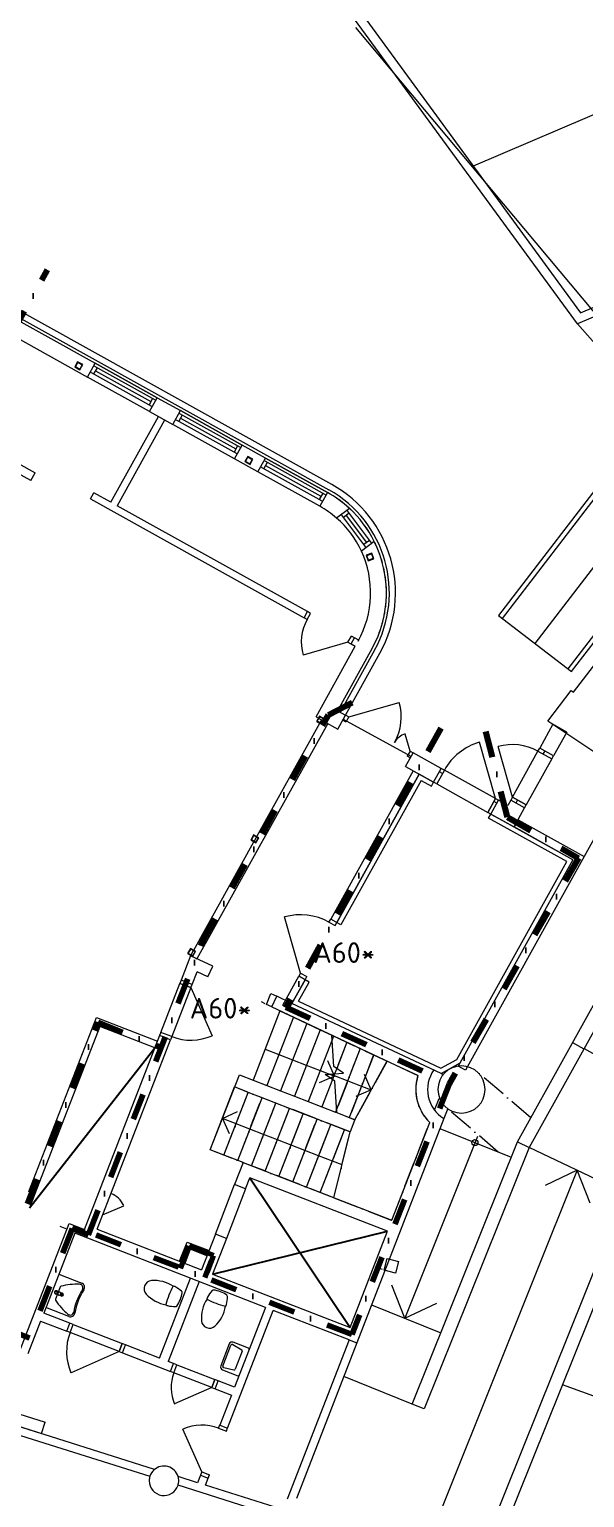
# Model space of a CAD drawing. Header units: millimetres. Extents: x -106764 to 80178, y -104573 to 57950.
# Drawn here: x -55735 to -46323, y 18291 to 43158 of the extents above; entities that cross this region are included whole.
import ezdxf

# ---------------------------------------------------------------- set-up
doc = ezdxf.new("R2010")
doc.units = ezdxf.units.MM
doc.header["$LTSCALE"] = 100
for name, pattern in [('3 Punktstreckad', [6.2, 4.2, -1, 0, -1]), ('Brand EI 30', [6, 3, -3]), ('Brand EI 60', [10.5, 4.5, -3, 0, -3]), ('Overhead', [6.2, 4.2, -1, 0, -1])]:
    doc.linetypes.add(name, pattern=pattern)
for name, color, linetype, lineweight in [('A-27----', 1, '3 Punktstreckad', 13), ('A-27B---E-N', 7, 'Continuous', 18), ('A-27B---EJN', 1, 'Continuous', 9), ('A-27C---E-N', 7, 'Continuous', 18), ('A-27C---EJN', 1, 'Continuous', 9), ('A-27D---E-N', 7, 'Continuous', 9), ('A-3311-EA-', 3, 'Continuous', 9), ('A-3312-EA-', 3, 'Continuous', 9), ('A-3360----', 1, 'Continuous', 9), ('A-42D--BE-N', 1, 'Continuous', 9), ('A-42D--CE-E', 1, 'Continuous', 13), ('A-42D--CE-N', 1, 'Continuous', 9), ('A-42E---E-N', 7, 'Continuous', 9), ('A-43CB--E-N', 3, 'Continuous', 18), ('A-43CB--EJN', 1, 'Continuous', 9), ('A-44B---E-N', 1, 'Continuous', 9), ('A-45CA--E-N', 1, 'Continuous', 9), ('A-45CA--EMN', 4, 'Overhead', 9), ('A-5-----E-N', 1, 'Continuous', 9), ('A-B-B-EI-30', 7, 'Brand EI 30', 70), ('A-B-B-EI-60', 6, 'Brand EI 60', 100), ('A030-1', 1, 'Continuous', 9), ('A030-R', 1, 'Continuous', 9), ('A042', 1, 'Continuous', 9), ('A042-1', 1, 'Continuous', 9), ('A046', 1, 'Continuous', 9), ('A095T', 3, 'Continuous', 9)]:
    doc.layers.add(name, color=color, linetype=linetype, lineweight=lineweight)
doc.styles.add('ISOCPEUR', font='isocpeur.ttf', dxfattribs={"height": 350})

# ---------------------------------------------------------------- blocks, each defined once
blk = doc.blocks.new('1-luft fast - 700x1100-2824606-A-40_P0010')
at = {"layer": 'A-42D--BE-N'}
for p, q in [((-337.5, 84), (-350, 84)), ((-337.5, 84), (337.5, 84)), ((-287.5, 84), (-287.5, -36)), ((-287.5, 24), (287.5, 24)), ((287.5, 84), (287.5, -36)), ((337.5, 84), (350, 84)), ((-337.5, -36), (-350, -36)), ((-337.5, -36), (337.5, -36)), ((337.5, -36), (350, -36))]:
    blk.add_line(p, q, dxfattribs=at)
blk = doc.blocks.new('1-luft fast - 1200x1100-2824605-A-40_P0010')
at = {"layer": 'A-42D--BE-N'}
for p, q in [((-587.5, 84), (-600, 84)), ((-587.5, 84), (587.5, 84)), ((-537.5, 84), (-537.5, -36)), ((-537.5, 24), (537.5, 24)), ((537.5, 84), (537.5, -36)), ((587.5, 84), (600, 84)), ((-587.5, -36), (-600, -36)), ((-587.5, -36), (587.5, -36)), ((587.5, -36), (600, -36))]:
    blk.add_line(p, q, dxfattribs=at)
blk = doc.blocks.new('Innerdörr standard - D90_Bef-9805928-A-40_P0010')
at = {"layer": 'A-42D--CE-E'}
blk.add_line((382, -60), (-176, -619), dxfattribs=at)
blk.add_arc((382, -60), 790, 180, 225, dxfattribs=at)
at = {"layer": 'A-42D--CE-N'}
for p, q in [((-408, 60), (-468, 60)), ((-408, -60), (-408, 60)), ((382, -60), (382, 60)), ((442, 60), (382, 60)), ((-408, -60), (-468, -60)), ((382, -60), (442, -60))]:
    blk.add_line(p, q, dxfattribs=at)
blk = doc.blocks.new('Parinnerdörr - DD1310 Bef-2824689-A-40_P0010')
at = {"layer": 'A-42D--CE-E'}
for p, q in [((-608, 134), (22, 763)), ((582, 134), (370, 346))]:
    blk.add_line(p, q, dxfattribs=at)
for centre, radius, start, end in [((-608, 134), 890, 0, 45), ((582, 134), 300, 135, 180)]:
    blk.add_arc(centre, radius, start, end, dxfattribs=at)
at = {"layer": 'A-42D--CE-N'}
for p, q in [((-608, 34), (-668, 34)), ((-666, 134), (-608, 134)), ((-608, 134), (-608, 34)), ((582, 134), (582, 34)), ((582, 134), (642, 134)), ((642, 34), (582, 34))]:
    blk.add_line(p, q, dxfattribs=at)
blk = doc.blocks.new('Innerdörr standard - D1110-Bef-7228689-A-40_P0010')
at = {"layer": 'A-42D--CE-E'}
blk.add_line((482, 134), (-218, 834), dxfattribs=at)
blk.add_arc((482, 134), 990, 135, 180, dxfattribs=at)
at = {"layer": 'A-42D--CE-N'}
for p, q in [((-508, 134), (-568, 134)), ((482, 134), (-508, 134)), ((-508, 134), (-508, -134)), ((-508, 134), (-508, -134)), ((482, -134), (482, 134)), ((482, 134), (482, -134)), ((482, 134), (542, 134)), ((-508, -134), (-568, -134)), ((-508, -134), (482, -134)), ((542, -134), (482, -134))]:
    blk.add_line(p, q, dxfattribs=at)
blk = doc.blocks.new('Innerdörr standard - D100_Bef-9806113-A-40_P0010')
at = {"layer": 'A-42D--CE-E'}
blk.add_line((432, -134), (-197, -763), dxfattribs=at)
blk.add_arc((432, -134), 890, 180, 225, dxfattribs=at)
at = {"layer": 'A-42D--CE-N'}
for p, q in [((-458, 134), (-518, 134)), ((-458, 134), (432, 134)), ((-458, -134), (-458, 134)), ((-458, -134), (-458, 134)), ((432, 134), (432, -134)), ((432, -134), (432, 134)), ((492, 134), (432, 134)), ((-458, -134), (-518, -134)), ((432, -134), (-458, -134)), ((432, -134), (492, -134))]:
    blk.add_line(p, q, dxfattribs=at)
blk = doc.blocks.new('Innerdörr standard - D1110_A60_Bef-7228695-A-40_P0010')
at = {"layer": 'A-42D--CE-E'}
blk.add_line((482, -60), (-218, -760), dxfattribs=at)
blk.add_arc((482, -60), 990, 180, 225, dxfattribs=at)
at = {"layer": 'A-42D--CE-N'}
for p, q in [((-508, 60), (-568, 60)), ((-508, -60), (-508, 60)), ((482, -60), (482, 60)), ((542, 60), (482, 60)), ((-508, -60), (-568, -60)), ((482, -60), (542, -60))]:
    blk.add_line(p, q, dxfattribs=at)
blk = doc.blocks.new('Innerdörr standard - SD10_A60_Bef-7228625-A-40_P0010')
at = {"layer": 'A-42D--CE-E'}
blk.add_line((432, -100), (-197, -729), dxfattribs=at)
blk.add_arc((432, -100), 890, 180, 225, dxfattribs=at)
at = {"layer": 'A-42D--CE-N'}
for p, q in [((-458, 100), (-518, 100)), ((-458, 100), (432, 100)), ((-458, -100), (-458, 100)), ((-458, -100), (-458, 100)), ((432, 100), (432, -100)), ((432, -100), (432, 100)), ((492, 100), (432, 100)), ((-458, -100), (-518, -100)), ((432, -100), (-458, -100)), ((432, -100), (492, -100))]:
    blk.add_line(p, q, dxfattribs=at)
blk = doc.blocks.new('Innerdörr standard - D90_Bef-9805932-A-40_P0010')
at = {"layer": 'A-42D--CE-E'}
blk.add_line((382, -70), (-176, -629), dxfattribs=at)
blk.add_arc((382, -70), 790, 180, 225, dxfattribs=at)
at = {"layer": 'A-42D--CE-N'}
for p, q in [((-408, 70), (-468, 70)), ((-408, -70), (-408, 70)), ((382, -70), (382, 70)), ((442, 70), (382, 70)), ((-408, -70), (-468, -70)), ((382, -70), (442, -70))]:
    blk.add_line(p, q, dxfattribs=at)
blk = doc.blocks.new('Innerdörr standard - D80_Bef-7228704-A-40_P0010')
at = {"layer": 'A-42D--CE-E'}
blk.add_line((332, -73), (-156, -560), dxfattribs=at)
blk.add_arc((332, -73), 690, 180, 225, dxfattribs=at)
at = {"layer": 'A-42D--CE-N'}
for p, q in [((-358, 72), (-418, 72)), ((-358, 72), (332, 72)), ((-358, -73), (-358, 72)), ((-358, -73), (-358, 72)), ((332, 72), (332, -73)), ((332, -73), (332, 72)), ((392, 72), (332, 72)), ((-358, -73), (-418, -73)), ((332, -73), (-358, -73)), ((332, -73), (392, -73))]:
    blk.add_line(p, q, dxfattribs=at)
blk = doc.blocks.new('Innerdörr standard - D100_Bef-9806119-A-40_P0010')
at = {"layer": 'A-42D--CE-E'}
blk.add_line((432, -73), (-197, -702), dxfattribs=at)
blk.add_arc((432, -73), 890, 180, 225, dxfattribs=at)
at = {"layer": 'A-42D--CE-N'}
for p, q in [((-458, 72), (-518, 72)), ((-458, 72), (432, 72)), ((-458, -73), (-458, 72)), ((-458, -73), (-458, 72)), ((432, 72), (432, -73)), ((432, -73), (432, 72)), ((492, 72), (432, 72)), ((-458, -73), (-518, -73)), ((432, -73), (-458, -73)), ((432, -73), (492, -73))]:
    blk.add_line(p, q, dxfattribs=at)
blk = doc.blocks.new('Handfat - 500x350-2841680-A-40_P0010')
at = {"layer": 'A-5-----E-N'}
for p, q in [((-657, -420), (-657, -700)), ((-157, -700), (-157, -420)), ((-618, -691), (-589, -516)), ((-215, -715), (-598, -715)), ((-570, -500), (-244, -500)), ((-224, -516), (-195, -691)), ((-607, -750), (-207, -750))]:
    blk.add_line(p, q, dxfattribs=at)
for centre, radius, start, end in [((-637, -420), 20, 90, 180), ((-177, -420), 20, 0, 90), ((-607, -700), 50, 180, 270), ((-598, -695), 20, 170.7539, 270), ((-570, -520), 20, 90, 170.7539), ((-244, -520), 20, 9.2461, 90), ((-215, -695), 20, 270, 9.2461), ((-207, -700), 50, 270, 0)]:
    blk.add_arc(centre, radius, start, end, dxfattribs=at)
blk = doc.blocks.new('WC - WC-2838567-A-40_P0010')
at = {"layer": 'A-5-----E-N'}
for centre, radius, start, end in [((421, -347), 602, 168.4444, 205.3384), ((-92, -207), 80.7, 171.9323, 190.5372), ((509, -292), 688, 160.4854, 171.9323), ((-161, -218), 10.7, 198.6133, 225.685), ((-161, -218), 10.7, 225.685, 257.2858), ((-2, 1206), 1444, 263.5958, 270.0918), ((-112, -72), 29.1, 108.952, 161.048), ((-2, -523), 493, 89.768, 103.9599), ((2, -523), 493, 76.0401, 90.232), ((2, 1206), 1444, 269.9082, 276.4042), ((111, -72), 29.1, 18.952, 71.048), ((-421, -347), 602, 334.6616, 11.5556), ((-509, -292), 688, 8.0677, 19.5146), ((161, -218), 10.7, 282.7142, 314.315), ((161, -218), 10.7, 314.315, 341.3867), ((92, -207), 80.7, 349.4628, 8.0677), ((-2, -547), 133, 205.3384, 270.9949), ((2, -547), 133, 269.0051, 334.6616)]:
    blk.add_arc(centre, radius, start, end, dxfattribs=at)
blk = doc.blocks.new('Lucka - IL5x5_A60 bef-2870441-A-40_P0010')
at = {"layer": 'A-42D--CE-E'}
blk.add_line((182, 100), (-93, 376), dxfattribs=at)
blk.add_arc((182, 100), 390, 135, 180, dxfattribs=at)
blk = doc.blocks.new('Pelare - Stål - VKR - VKR 100x100x8_0-3446802-A-40_P0010')
at = {"layer": 'A-27D---E-N'}
for p, q in [((50, 50), (-50, 50)), ((-50, 50), (-50, -50)), ((-42, -42), (-42, 42)), ((-42, 42), (42, 42)), ((42, 42), (42, -42)), ((50, -50), (50, 50)), ((-50, -50), (50, -50)), ((42, -42), (-42, -42))]:
    blk.add_line(p, q, dxfattribs=at)
blk = doc.blocks.new('Lucka-Par-ABAKO - SL15x10_Lucka Miljö-hus_Bef-5014312-A-40_P0010')
at = {"layer": 'A-42D--CE-E'}
for p, q in [((-705, -84), (-69, -720)), ((680, -84), (337, -426))]:
    blk.add_line(p, q, dxfattribs=at)
for centre, radius, start, end in [((-705, -84), 900, 315, 360), ((680, -84), 485, 180, 225)]:
    blk.add_arc(centre, radius, start, end, dxfattribs=at)
at = {"layer": 'A-42D--CE-N'}
for p, q in [((-705, 16), (-768, 16)), ((-705, -84), (-705, 16)), ((680, -84), (680, 16)), ((742, 16), (680, 16)), ((-766, -84), (-705, -84)), ((680, -84), (742, -84))]:
    blk.add_line(p, q, dxfattribs=at)
blk = doc.blocks.new('Walls 4 - Walls 4-4260871-A-40_P0010')
at = {"layer": 'A-42E---E-N'}
for p, q in [((-57714, 39308), (-57726, 39287)), ((-50609, 35450), (-57589, 39330)), ((-57750, 39243), (-57726, 39287)), ((-57726, 39287), (-50660, 35359)), ((-53568, 36919), (-54617, 37502)), ((-52126, 36117), (-53175, 36700)), ((-50684, 35315), (-51733, 35898)), ((-49885, 32643), (-50468, 31595)), ((-50377, 31544), (-49794, 32593))]:
    blk.add_line(p, q, dxfattribs=at)
for radius, start, end in [(1997, 330.9303, 60.9303), (2101, 330.9303, 60.9303), (1947, 51.9303, 56.4303), (1947, 47.4303, 50.0972), (1947, 26.6282, 47.3481), (1947, 23.7165, 25.7492), (1947, 19.3102, 21.3491), (1947, 14.9065, 16.9475), (1947, 10.5048, 12.5439), (1947, 6.1045, 8.1378), (1947, 1.7054, 3.728), (1947, 357.3073, 359.3129), (1947, 352.9099, 354.8897), (1947, 344.1168, 345.9905), (1947, 348.5131, 350.4528), (1947, 335.3254, 336.787), (1947, 339.7209, 341.4724)]:
    blk.add_arc((-51630, 33614), radius, start, end, dxfattribs=at)
blk = doc.blocks.new('Bef inklädnad - Bef inklädnad-8503448-A-40_P0010')
at = {"layer": 'A-42E---E-N'}
for p, q in [((-56128, 19779), (-56166, 19681)), ((-56128, 19779), (-55467, 19570)), ((-56080, 19554), (-55527, 19379)), ((-55527, 19379), (-55467, 19570))]:
    blk.add_line(p, q, dxfattribs=at)
blk.add_arc((-56320, 19483), 250, 16.4984, 52.1475, dxfattribs=at)
blk = doc.blocks.new('Handfat Handikapp - Handfat handikapp-8564664-A-40_P0010')
at = {"layer": 'A-5-----E-N'}
for p, q in [((-177, 72), (-177, 490)), ((120, 272), (120, 223)), ((130, 223), (130, 272)), ((427, 490), (427, 72)), ((15, 173), (125, 173)), ((97, 200), (97, 189)), ((97, 187), (97, 143)), ((109, 228), (109, 220)), ((125, 173), (235, 173)), ((141, 220), (141, 228)), ((153, 189), (153, 200)), ((153, 143), (153, 187))]:
    blk.add_line(p, q, dxfattribs=at)
at = {"layer": 'A-5-----E-N', "flags": 128}
for points in [[(97, 143), (98, 136), (101, 129), (104, 124), (109, 119), (115, 116), (122, 114), (128, 114), (135, 116), (141, 119), (146, 124), (149, 129), (152, 136), (153, 143)], [(98, 186), (99, 181), (102, 176), (106, 172), (112, 169), (118, 167), (125, 167), (132, 167), (138, 169), (144, 172), (148, 176), (151, 181), (152, 186)], [(120, 245), (119, 244), (116, 242), (113, 240), (110, 236), (109, 232), (109, 228)], [(141, 228), (141, 232), (140, 236), (137, 240), (134, 242), (131, 244)]]:
    blk.add_lwpolyline(points, dxfattribs=at)
at = {"layer": 'A-5-----E-N'}
blk.add_circle((125, 142), 20, dxfattribs=at)
for centre, radius, start, end in [((-102, 490), 75, 77.4496, 180), ((-90, 482), 60, 77.9272, 198.5155), ((125, 1512), 971, 257.4496, 282.5504), ((125, 1488), 969, 257.9272, 270), ((125, 1488), 969, 270, 282.0728), ((340, 482), 60, 341.4845, 102.0728), ((352, 490), 75, 360, 102.5504), ((831, 790), 1031, 198.5155, 216.175), ((125, 243), 25.3, 90, 270), ((125, 243), 25.3, 270, 90), ((-581, 790), 1031, 323.825, 341.4845), ((15, 194), 21, 216.175, 270), ((235, 194), 21, 270, 323.825)]:
    blk.add_arc(centre, radius, start, end, dxfattribs=at)
for centre, major_axis, ratio, start_param, end_param in [((125, 272), (5, 0), 0.342098, 0, 3.141593), ((125, 200), (27.5, 0), 0.939664, 0, 3.141593), ((125, 200), (-27.5, 0), 0.939664, 0, 3.141593), ((125, 187), (-27.5, 0), 0.939664, 0, 3.141593), ((125, 187), (24, 0), 0.939664, 3.926991, 5.497787)]:
    blk.add_ellipse(centre, major_axis=major_axis, ratio=ratio, start_param=start_param, end_param=end_param, dxfattribs=at)

msp = doc.modelspace()

# ---------------------------------------------------------------- linework, layer by layer
for p, q in [((-55735, 23196.2), (-53607.8, 25910)), ((-51996.3, 23706.8), (-50299.8, 21170.1)), ((-52630.1, 22075.6), (-49666, 22801.3))]:
    msp.add_line(p, q)
at = {"layer": 'A-27----'}
for p, q in [((-47235.5, 24725.6), (-48151.3, 25507.2)), ((-47786.5, 24144.1), (-48670.7, 24898.8))]:
    msp.add_line(p, q, dxfattribs=at)
at = {"layer": 'A-27B---E-N'}
for p, q in [((-53002, 27469.1), (-53162.2, 27056.6)), ((-52626.9, 27293), (-53002, 27469.1)), ((-52975.8, 26984.2), (-52893.1, 27197)), ((-52711.9, 27111.9), (-52893.1, 27197)), ((-52711.9, 27111.9), (-52626.9, 27293)), ((-52975.8, 26984.2), (-53162.2, 27056.6)), ((-51625.6, 26601.9), (-51540.6, 26783)), ((-51283.8, 26662.4), (-51540.6, 26783)), ((-51625.6, 26601.9), (-49149.2, 25439.1)), ((-53528, 26115.2), (-54846.4, 22722.2)), ((-53341.6, 26042.7), (-53528, 26115.2)), ((-54587.5, 22836.2), (-53341.6, 26042.7)), ((-48709.3, 24711.4), (-50185.8, 20911.3)), ((-49593.6, 22987.8), (-48949.4, 24645.6)), ((-52110.3, 23965.6), (-52255.2, 23592.8)), ((-52110.3, 23965.6), (-49593.6, 22987.8)), ((-52068.7, 23520.4), (-51996.3, 23706.8)), ((-49666, 22801.3), (-51996.3, 23706.8)), ((-52068.7, 23520.4), (-52255.2, 23592.8)), ((-51731.3, 21511.8), (-54846.4, 22722.2)), ((-54587.5, 22836.2), (-52816.5, 22148)), ((-52581.1, 22753.9), (-52816.5, 22148)), ((-52394.7, 22681.5), (-52630.1, 22075.6)), ((-52394.7, 22681.5), (-52581.1, 22753.9)), ((-50299.8, 21170.1), (-49666, 22801.3)), ((-52630.1, 22075.6), (-50299.8, 21170.1)), ((-50316.3, 20962), (-51600.8, 21461.1))]:
    msp.add_line(p, q, dxfattribs=at)
for radius, start, end in [(775, 162.26186, 225.99204), (575, 144.83277, 238.7507)]:
    msp.add_arc((-48411, 25203), radius, start, end, dxfattribs=at)
at = {"layer": 'A-27B---EJN'}
for p, q in [((-48867.9, 24855.5), (-48791.4, 25052.3)), ((-48777.9, 25047), (-48791.4, 25052.3)), ((-48643.9, 24879.6), (-48709.3, 24711.4)), ((-52068.7, 23520.4), (-52394.7, 22681.5))]:
    msp.add_line(p, q, dxfattribs=at)
at = {"layer": 'A-27C---E-N'}
for p, q in [((-58088.7, 39124.9), (-54747.4, 37267.5)), ((-57749.8, 39243.2), (-54617.2, 37501.7)), ((-54747.4, 37267.5), (-54617.2, 37501.7)), ((-53698.6, 36684.4), (-53568.3, 36918.7)), ((-53568.3, 36918.7), (-53175, 36700)), ((-53698.6, 36684.4), (-53305.2, 36465.8)), ((-53305.2, 36465.8), (-53175, 36700)), ((-52256.4, 35882.7), (-52126.2, 36117)), ((-51732.9, 35898.3), (-52126.2, 36117)), ((-51863.1, 35664.1), (-52256.4, 35882.7)), ((-51863.1, 35664.1), (-51732.9, 35898.3)), ((-50684.1, 35315.3), (-50814.3, 35081)), ((-50310.9, 35045.5), (-50529, 34881.1)), ((-49889.7, 34486.4), (-50107.9, 34322)), ((-50875.7, 31514.9), (-50211.6, 32709.5)), ((-49928.3, 32667.5), (-50511.2, 31618.9)), ((-50511.2, 31618.9), (-50374, 31542.7)), ((-50875.7, 31514.9), (-50835.5, 31492.6)), ((-50828.5, 31488.7), (-50755.1, 31447.9)), ((-50748.1, 31444), (-50504.2, 31308.4)), ((-50504.2, 31308.4), (-50374, 31542.7)), ((-46861.1, 31387.9), (-47085.4, 30984.5)), ((-46626.9, 31257.7), (-46861.1, 31387.9)), ((-46626.9, 31257.7), (-46851.1, 30854.3)), ((-49359.2, 30671.9), (-49229, 30906.2)), ((-48752.7, 30641.4), (-49229, 30906.2)), ((-46851.1, 30854.3), (-47085.4, 30984.5)), ((-49359.2, 30671.9), (-48882.9, 30407.1)), ((-48882.9, 30407.1), (-48752.7, 30641.4)), ((-47912.7, 29867.8), (-47782.5, 30102)), ((-47624.7, 30014.3), (-47782.5, 30102)), ((-47576.1, 30101.7), (-47624.7, 30014.3)), ((-47341.9, 29971.5), (-47576.1, 30101.7)), ((-47912.7, 29867.8), (-47520.7, 29649.9)), ((-47520.7, 29649.9), (-47341.9, 29971.5))]:
    msp.add_line(p, q, dxfattribs=at)
for radius, start, end in [(1947, 47.34757, 60.93025), (1679, 49.02354, 60.93025), (1679, 330.93025, 24.9596), (1947, 330.93025, 26.63557)]:
    msp.add_arc((-51630, 33613.5), radius, start, end, dxfattribs=at)
at = {"layer": 'A-27C---EJN'}
for p, q in [((-54617.2, 37501.7), (-53568.3, 36918.7)), ((-53698.6, 36684.4), (-54747.4, 37267.5)), ((-53175, 36700), (-52126.2, 36117)), ((-52256.4, 35882.7), (-53305.2, 36465.8)), ((-51732.9, 35898.3), (-50684.1, 35315.3)), ((-50814.3, 35081), (-51863.1, 35664.1))]:
    msp.add_line(p, q, dxfattribs=at)
for radius, start, end in [(1679, 24.9596, 49.02354), (1947, 26.63557, 47.34757)]:
    msp.add_arc((-51630, 33613.5), radius, start, end, dxfattribs=at)
at = {"layer": 'A-27D---E-N'}
for p, q in [((-46509.7, 31931.1), (-44270.2, 34870.4)), ((-46946, 31441), (-46551.3, 31959)), ((-46551.3, 31959), (-46509.7, 31931.1)), ((-44031, 29489), (-46946, 31441))]:
    msp.add_line(p, q, dxfattribs=at)
for centre, radius, start, end in [((-48411, 25203), 400, 0, 180), ((-48411, 25203), 400, 180, 0), ((-53453.4, 18576.3), 250, 162.44257, 180), ((-53453.4, 18576.3), 250, 132.29633, 162.44257), ((-53453.4, 18576.3), 250, 16.50241, 132.29633), ((-53453.4, 18576.3), 250, 180, 342.44257), ((-53453.4, 18576.3), 250, 342.44257, 360), ((-53453.4, 18576.3), 250, 0, 16.50241)]:
    msp.add_arc(centre, radius, start, end, dxfattribs=at)
at = {"layer": 'A-3311-EA-'}
for p, q in [((-55215.5, 22888), (-55103.5, 22844.9)), ((-54993.9, 22802.8), (-54993.8, 22802.8)), ((-49750.4, 22154.4), (-49861.8, 22198.9))]:
    msp.add_line(p, q, dxfattribs=at)
at = {"layer": 'A-3312-EA-', "flags": 128}
msp.add_lwpolyline([(-3878.1, 57769.7), (-11799.8, 56971.1), (-19829.4, 55337.6), (-27763.8, 52854.4), (-50034.8, 43331.4), (-46391.6, 38355), (-32686.4, 44185.9), (-32207.5, 43526.5), (-32328.9, 43438.3), (-32737.5, 44001.1), (-46442.3, 38170.4), (-50267.4, 43395.1), (-27815.8, 52995.3), (-19866.8, 55483.1), (-11822.3, 57119.6), (-3885.6, 57919.7)], dxfattribs=at)
at = {"layer": 'A-3360----'}
for p, q in [((-34194.1, 46823.4), (-48213.2, 40843.2)), ((-51808.7, 26694.4), (-51743.3, 26657.1))]:
    msp.add_line(p, q, dxfattribs=at)
at = {"layer": 'A-43CB--E-N'}
for p, q in [((-54353, 35149), (-53546.5, 36599.9)), ((-56878.6, 36335.6), (-55637.5, 35645.7)), ((-53441.6, 36541.6), (-54248.1, 35090.7)), ((-55710.4, 35514.5), (-56951.5, 36204.5)), ((-55710.4, 35514.5), (-55637.5, 35645.7)), ((-54699.8, 35204.4), (-54641.5, 35309.3)), ((-54699.8, 35204.4), (-51078.7, 33191.5)), ((-54353, 35149), (-54641.5, 35309.3)), ((-51020.4, 33296.3), (-54248.1, 35090.7)), ((-51078.7, 33191.5), (-51020.4, 33296.3)), ((-50283.3, 32749.3), (-50225, 32854.2)), ((-50153.3, 32814.4), (-50225, 32854.2)), ((-50283.3, 32749.3), (-50211.6, 32709.5)), ((-50162.6, 32797.8), (-50153.3, 32814.4)), ((-50677, 31404.5), (-52895.1, 27414.4)), ((-51881, 29485.5), (-50812.1, 31408.3)), ((-50808.2, 31415.3), (-50781.9, 31462.8)), ((-50781.9, 31462.8), (-50755.1, 31447.9)), ((-50748.1, 31444), (-50677, 31404.5)), ((-49231.6, 30601), (-50627.4, 28090.1)), ((-49231.6, 30601), (-49126.8, 30542.7)), ((-50522.6, 28031.8), (-49126.8, 30542.7)), ((-49126.8, 30542.7), (-50522.6, 28031.8)), ((-49096.5, 30436.6), (-50454.4, 27993.9)), ((-48882.9, 30407.1), (-49126.8, 30542.7)), ((-49096.5, 30436.6), (-48920.8, 30338.9)), ((-48920.8, 30338.9), (-48882.9, 30407.1)), ((-47950.6, 29799.6), (-47912.7, 29867.8)), ((-46522.1, 29094.8), (-47912.7, 29867.8)), ((-46628.2, 29064.5), (-47950.6, 29799.6)), ((-47452.6, 29772.2), (-47520.7, 29649.9)), ((-46522.1, 29094.8), (-47520.7, 29649.9)), ((-47452.6, 29772.2), (-46331.8, 29149.1)), ((-52950, 27562.6), (-51929.6, 29398.1)), ((-51925.7, 29405.1), (-51884.9, 29478.5)), ((-46522.1, 29094.8), (-48465.3, 25599.3)), ((-46331.8, 29149.1), (-48342.9, 25531.3)), ((-48492.2, 25711.4), (-46628.2, 29064.5)), ((-50454.4, 27993.9), (-50627.4, 28090.1)), ((-53000, 27472.7), (-52998.6, 27475.2)), ((-53000, 27472.7), (-52895.1, 27414.4)), ((-52994.7, 27482.2), (-52953.9, 27555.6)), ((-51439.4, 26629.5), (-51166.8, 27119.9)), ((-50993.7, 27023.7), (-51166.8, 27119.9)), ((-51334.5, 26571.2), (-51061.9, 27061.6)), ((-51061.9, 27061.6), (-51283.8, 26662.4)), ((-51175.1, 26697.5), (-50993.7, 27023.7)), ((-51439.4, 26629.5), (-51334.5, 26571.2)), ((-48755.9, 25475.4), (-51283.8, 26662.4)), ((-51175.1, 26697.5), (-48758.9, 25563)), ((-55743.4, 23475.7), (-54598, 26423.5)), ((-54598, 26423.5), (-53564.3, 26021.8)), ((-54539.9, 26272.2), (-55641.8, 23436.2)), ((-53607.8, 25910), (-54539.9, 26272.2)), ((-53607.8, 25910), (-53564.3, 26021.8)), ((-48758.9, 25563), (-48492.2, 25711.4)), ((-48755.9, 25475.4), (-48434.9, 25654)), ((-48342.9, 25531.3), (-48465.3, 25599.3)), ((-55641.8, 23436.2), (-55743.4, 23475.7)), ((-55641.8, 23436.2), (-55735, 23196.2)), ((-55895.5, 20777.4), (-55057.9, 22933.1)), ((-55057.9, 22933.1), (-54802.7, 22833.9)), ((-54966.2, 22768.7), (-55491.3, 21417.2)), ((-54846.1, 22722.1), (-54966.2, 22768.7)), ((-54802.7, 22833.9), (-54846.1, 22722.1)), ((-53189.4, 22292.9), (-53062.6, 22619.1)), ((-53008.5, 22496.2), (-53100.8, 22258.5)), ((-53062.6, 22619.1), (-52689.8, 22474.3)), ((-52724.2, 22385.7), (-53008.5, 22496.2)), ((-53527.8, 20654.2), (-53002.7, 22005.8)), ((-52857.3, 21949.3), (-53382.4, 20597.7)), ((-55047.2, 21244.6), (-55491.3, 21417.2)), ((-52374.4, 19470.1), (-51600.8, 21461.1)), ((-51731.3, 21511.8), (-52256.4, 20160.2)), ((-55543.8, 21282), (-55760.3, 20724.9)), ((-55543.8, 21282), (-55099.7, 21109.4)), ((-55099.7, 21109.4), (-55047.2, 21244.6)), ((-50316.3, 20962), (-51363.8, 18266.2)), ((-50185.8, 20911.3), (-51208.9, 18278.2)), ((-50316.3, 20962), (-50185.8, 20911.3)), ((-54158.3, 20743.6), (-54105.7, 20878.8)), ((-54158.3, 20743.6), (-53341.7, 20426.4)), ((-53527.8, 20654.2), (-54105.7, 20878.8)), ((-53289.2, 20561.5), (-53382.4, 20597.7)), ((-53341.7, 20426.4), (-53289.2, 20561.5)), ((-52586.7, 20133), (-52534.2, 20268.1)), ((-52256.4, 20160.2), (-52534.2, 20268.1)), ((-52586.7, 20133), (-52309, 20025.1)), ((-52309, 20025.1), (-52504.9, 19520.8)), ((-56081.2, 19407.7), (-53691.7, 18651.7)), ((-56077.1, 19553.2), (-53617.3, 18774.9)), ((-52504.9, 19520.8), (-52374.4, 19470.1)), ((-53617.3, 18774.9), (-53621.6, 18761.2)), ((-52834.5, 18672.6), (-52884.8, 18543.2)), ((-52834.5, 18672.6), (-52704, 18621.9)), ((-51637.4, 18001.7), (-53215, 18500.8)), ((-52884.8, 18543.2), (-53213.7, 18647.2)), ((-52751, 18500.9), (-52704, 18621.9)), ((-51571, 18127.5), (-52751, 18500.9))]:
    msp.add_line(p, q, dxfattribs=at)
at = {"layer": 'A-43CB--EJN'}
for p, q in [((-47462.1, 24318), (-45710.3, 27468.7)), ((-45522.4, 27354), (-47263.1, 24223.2)), ((-46527.2, 25999.6), (-46334.9, 25892.7)), ((-49245.4, 19875.6), (-47462.1, 24318)), ((-47263.1, 24223.2), (-49041.2, 19793.6)), ((-47462.1, 24318), (-47263.1, 24223.2)), ((-48488.4, 16339), (-45634.8, 23447.6)), ((-45435.8, 23352.8), (-48284.2, 16257)), ((-49041.2, 19793.6), (-49245.4, 19875.6))]:
    msp.add_line(p, q, dxfattribs=at)
for start, end in [(132.29633, 162.44257), (342.44257, 360), (0, 16.49837)]:
    msp.add_arc((-53453.4, 18576.3), 250, start, end, dxfattribs=at)
at = {"layer": 'A-44B---E-N'}
for p, q in [((-45980, 38155.6), (-50203.2, 43191.1)), ((-49263.3, 30844.6), (-50413.2, 31472.1)), ((-47000.6, 30937.3), (-47029.7, 30884.9)), ((-48732.1, 30554.8), (-48784.8, 30583.6)), ((-45569.9, 30519.5), (-46331.8, 29149.1)), ((-47462.2, 30107), (-47491.3, 30054.6)), ((-47810.4, 30051.9), (-47863.1, 30080.6)), ((-51713.6, 26643.2), (-51641, 26830.1)), ((-51625.6, 26601.9), (-51713.6, 26643.2)), ((-51641, 26830.1), (-51540.6, 26783)), ((-46333.4, 25895.4), (-44760.2, 25020.8)), ((-52669.6, 24182.9), (-52175.9, 25453.4)), ((-52175.9, 25453.4), (-51942.9, 25362.9)), ((-48755.9, 25475.4), (-48719.1, 25458.1)), ((-48643.9, 24879.6), (-48709.3, 24711.4)), ((-48775.4, 24541.2), (-47567.2, 24056.2)), ((-52110.3, 23965.6), (-52669.6, 24182.9)), ((-45634.8, 23447.6), (-47263.1, 24223.2)), ((-52581.1, 22753.9), (-52255.2, 23592.8)), ((-49935.5, 21555.6), (-48760.5, 21083.4)), ((-49245.4, 19875.6), (-50407.1, 20341.9)), ((-42643.6, 18723), (-46700.8, 20201.6))]:
    msp.add_line(p, q, dxfattribs=at)
for start, end in [(130.52005, 137.73989), (120.86021, 126.92256), (111.19691, 116.8865), (101.52885, 107.04791)]:
    msp.add_arc((-48411, 25203), 400, start, end, dxfattribs=at)
at = {"layer": 'A-45CA--E-N'}
for p, q in [((-51487.2, 26535.7), (-51942.9, 25362.9)), ((-51487.2, 26535.7), (-51942.9, 25362.9)), ((-51260.3, 26429.2), (-51709.9, 25272.3)), ((-51260.3, 26429.2), (-51709.9, 25272.3)), ((-51487.2, 26535.7), (-51260.3, 26429.2)), ((-51260.3, 26429.2), (-51033.5, 26322.7)), ((-51033.5, 26322.7), (-51476.8, 25181.8)), ((-51033.5, 26322.7), (-51476.8, 25181.8)), ((-50806.7, 26216.2), (-51243.8, 25091.2)), ((-50806.7, 26216.2), (-51243.8, 25091.2)), ((-51033.5, 26322.7), (-50806.7, 26216.2)), ((-50806.7, 26216.2), (-50609.3, 26123.5)), ((-50574.3, 25592), (-50609.3, 26123.5)), ((-50579.5, 26110.7), (-50604.2, 26046.9)), ((-50579.5, 26110.7), (-50604.2, 26046.9)), ((-51739.8, 25885.4), (-51506.8, 25794.9)), ((-50604.2, 26046.9), (-51010.8, 25000.7)), ((-50604.2, 26046.9), (-51010.8, 25000.7)), ((-50125.8, 25897.7), (-50526.5, 24866.4)), ((-50125.8, 25897.7), (-50526.5, 24866.4)), ((-50352.6, 26004.2), (-50525.9, 25558.3)), ((-50352.6, 26004.2), (-50525.9, 25558.3)), ((-51506.8, 25794.9), (-51273.8, 25704.4)), ((-51273.8, 25704.4), (-51040.7, 25613.8)), ((-51040.7, 25613.8), (-50807.7, 25523.3)), ((-50563.5, 25428.4), (-50677.5, 25687.2)), ((-49899, 25791.2), (-50311.7, 24729.1)), ((-49899, 25791.2), (-50311.7, 24729.1)), ((-49674.2, 25685.7), (-50218.5, 24692.8)), ((-49674.2, 25685.7), (-50218.5, 24692.8)), ((-50563.5, 25428.4), (-50822.4, 25314.4)), ((-50807.7, 25523.3), (-50574.7, 25432.7)), ((-50598.7, 25371), (-50777.7, 24910.1)), ((-50598.7, 25371), (-50777.7, 24910.1)), ((-50722, 25457), (-50410.2, 25477.6)), ((-50557.9, 25342.6), (-50722, 25457)), ((-50627.5, 25463.3), (-50571.3, 25441.4)), ((-50561.1, 25467.6), (-50598.7, 25371)), ((-50561.1, 25467.6), (-50598.7, 25371)), ((-50574.7, 25432.7), (-50563.5, 25428.4)), ((-50410.2, 25477.6), (-50574.3, 25592)), ((-50571.3, 25441.4), (-50338.3, 25350.9)), ((-50525.9, 25558.3), (-50561.1, 25467.6)), ((-50525.9, 25558.3), (-50561.1, 25467.6)), ((-49942.1, 25197), (-50056.1, 25455.8)), ((-52669.6, 24182.9), (-52256.7, 25245.5)), ((-52436.5, 24092.4), (-52023.6, 25155)), ((-52436.5, 24092.4), (-52023.6, 25155)), ((-52023.6, 25155), (-52256.7, 25245.5)), ((-51790.6, 25064.5), (-52023.6, 25155)), ((-51942.9, 25362.9), (-51709.9, 25272.3)), ((-51709.9, 25272.3), (-51476.8, 25181.8)), ((-51476.8, 25181.8), (-51243.8, 25091.2)), ((-50522.9, 24811.1), (-50557.9, 25342.6)), ((-50338.3, 25350.9), (-50105.2, 25260.4)), ((-49942.1, 25197), (-50201, 25083)), ((-50105.2, 25260.4), (-49942.1, 25197)), ((-52203.5, 24001.9), (-51790.6, 25064.5)), ((-52203.5, 24001.9), (-51790.6, 25064.5)), ((-51970.5, 23911.3), (-51557.6, 24973.9)), ((-51970.5, 23911.3), (-51557.6, 24973.9)), ((-51557.6, 24973.9), (-51790.6, 25064.5)), ((-51737.4, 23820.8), (-51324.6, 24883.4)), ((-51737.4, 23820.8), (-51324.6, 24883.4)), ((-51324.6, 24883.4), (-51557.6, 24973.9)), ((-51091.5, 24792.8), (-51324.6, 24883.4)), ((-51243.8, 25091.2), (-51010.8, 25000.7)), ((-51010.8, 25000.7), (-50777.7, 24910.1)), ((-50777.7, 24910.1), (-50544.7, 24819.6)), ((-52463.1, 24714.2), (-52204.3, 24828.2)), ((-52230.1, 24623.7), (-52463.1, 24714.2)), ((-52463.1, 24714.2), (-52349.1, 24455.4)), ((-51997.1, 24533.2), (-52230.1, 24623.7)), ((-51504.4, 23730.2), (-51091.5, 24792.8)), ((-51504.4, 23730.2), (-51091.5, 24792.8)), ((-51271.4, 23639.7), (-50858.5, 24702.3)), ((-51271.4, 23639.7), (-50858.5, 24702.3)), ((-50858.5, 24702.3), (-51091.5, 24792.8)), ((-50625.5, 24611.7), (-50858.5, 24702.3)), ((-50526.5, 24866.4), (-50544.7, 24819.6)), ((-50526.5, 24866.4), (-50544.7, 24819.6)), ((-50544.7, 24819.6), (-50522.9, 24811.1)), ((-50522.9, 24811.1), (-50311.7, 24729.1)), ((-50311.7, 24729.1), (-50218.5, 24692.8)), ((-50218.5, 24692.8), (-50299.2, 24485)), ((-51764, 24442.6), (-51997.1, 24533.2)), ((-51531, 24352.1), (-51764, 24442.6)), ((-51038.4, 23549.1), (-50625.5, 24611.7)), ((-51038.4, 23549.1), (-50625.5, 24611.7)), ((-50805.3, 23458.6), (-50392.5, 24521.2)), ((-50805.3, 23458.6), (-50392.5, 24521.2)), ((-50392.5, 24521.2), (-50625.5, 24611.7)), ((-50572.3, 23368), (-50299.2, 24485)), ((-50572.3, 23368), (-50299.2, 24485)), ((-50299.2, 24485), (-50392.5, 24521.2)), ((-51298, 24261.5), (-51531, 24352.1)), ((-51064.9, 24171), (-51298, 24261.5)), ((-50831.9, 24080.4), (-51064.9, 24171)), ((-50598.9, 23989.9), (-50831.9, 24080.4)), ((-50435.8, 23926.5), (-50598.9, 23989.9))]:
    msp.add_line(p, q, dxfattribs=at)
for start, end in [(177.37533, 180.3202), (184.95141, 188.05916), (169.81363, 172.29492), (192.55117, 195.70249), (200.19459, 203.30219), (207.93375, 210.87824), (215.95969, 218.43992)]:
    msp.add_arc((-48411, 25203), 775, start, end, dxfattribs=at)
at = {"layer": 'A-45CA--EMN'}
for p, q in [((-50609.3, 26123.5), (-49672.6, 25683.7)), ((-50579.9, 26109.7), (-50604.2, 26046.9)), ((-50579.9, 26109.7), (-50604.2, 26046.9)), ((-50126.2, 25896.7), (-50526.5, 24866.4)), ((-50126.2, 25896.7), (-50526.5, 24866.4)), ((-50353, 26003.2), (-50525.9, 25558.3)), ((-50353, 26003.2), (-50525.9, 25558.3)), ((-49899.4, 25790.2), (-50311.7, 24729.1)), ((-49899.4, 25790.2), (-50311.7, 24729.1)), ((-49672.6, 25683.7), (-50216.2, 24691.9)), ((-49672.6, 25683.7), (-50216.2, 24691.9)), ((-49149.5, 25438.1), (-49672.6, 25683.7)), ((-50561.1, 25467.6), (-50598.7, 25371)), ((-50561.1, 25467.6), (-50598.7, 25371)), ((-52669.6, 24182.9), (-52256.7, 25245.5)), ((-52436.5, 24092.4), (-52023.7, 25155)), ((-52436.5, 24092.4), (-52023.7, 25155)), ((-50299.2, 24485), (-52256.7, 25245.5)), ((-52203.5, 24001.8), (-51790.6, 25064.5)), ((-52203.5, 24001.8), (-51790.6, 25064.5)), ((-51970.5, 23911.3), (-51557.6, 24973.9)), ((-51970.5, 23911.3), (-51557.6, 24973.9)), ((-51737.4, 23820.8), (-51324.6, 24883.4)), ((-51737.4, 23820.8), (-51324.6, 24883.4)), ((-51504.4, 23730.2), (-51091.5, 24792.8)), ((-51504.4, 23730.2), (-51091.5, 24792.8)), ((-51271.4, 23639.7), (-50858.5, 24702.3)), ((-51271.4, 23639.7), (-50858.5, 24702.3)), ((-50522.9, 24811.1), (-50216.2, 24691.9)), ((-50225.3, 24675.4), (-50299.2, 24485)), ((-50216.2, 24691.9), (-50225.3, 24675.4)), ((-49593.6, 22987.8), (-48949.4, 24645.6)), ((-51038.4, 23549.1), (-50625.5, 24611.7)), ((-51038.4, 23549.1), (-50625.5, 24611.7)), ((-50805.3, 23458.6), (-50392.5, 24521.2)), ((-50805.3, 23458.6), (-50392.5, 24521.2)), ((-50572.3, 23368.1), (-50299.2, 24485)), ((-50572.3, 23368.1), (-50299.2, 24485)), ((-50572.3, 23368.1), (-52669.6, 24182.9)), ((-50572.3, 23368.1), (-49593.6, 22987.8))]:
    msp.add_line(p, q, dxfattribs=at)
msp.add_arc((-48411, 25203), 775, 162.34352, 225.99214, dxfattribs=at)
at = {"layer": 'A-B-B-EI-30'}
for p, q in [((-53171.9, 22178.8), (-53026.9, 22552)), ((-53035.5, 22557.7), (-53145.1, 22275.7)), ((-52613.8, 22393.8), (-53035.5, 22557.7)), ((-53026.9, 22552), (-52614.5, 22391.8)), ((-52759.5, 22018.6), (-52614.5, 22391.8)), ((-52723.3, 22111.8), (-52613.8, 22393.8))]:
    msp.add_line(p, q, dxfattribs=at)
at = {"layer": 'A-B-B-EI-60'}
for p, q in [((-59097.2, 32484.4), (-55426.9, 39086.8)), ((-50664, 31551.3), (-49773, 32005.3)), ((-52805, 27700), (-50664, 31551.3)), ((-47632.7, 29813.3), (-48015, 31346.4)), ((-48763.2, 31320.1), (-51387, 26600.3)), ((-47632.7, 29813.3), (-46427, 29121.9)), ((-46427, 29121.9), (-48618.2, 25300.3)), ((-54731.5, 22741.9), (-52805, 27700)), ((-51387, 26600.3), (-48618.2, 25300.3)), ((-55766.1, 23266.7), (-54571.1, 26342.3)), ((-54571.1, 26342.3), (-53517.4, 25918.9)), ((-48618.2, 25300.3), (-50269.3, 21051)), ((-55012, 22850.9), (-55734.4, 20991.8)), ((-54731.5, 22741.9), (-55012, 22850.9)), ((-50269.3, 21051), (-54717, 22779.2)), ((-55734.4, 20991.8), (-56784.9, 21400))]:
    msp.add_line(p, q, dxfattribs=at)
at = {"layer": 'A030-1', "flags": 128}
msp.add_lwpolyline([(-45131.3, 36686), (-46442.3, 38170.4)], close=True, dxfattribs=at)
at = {"layer": 'A030-R'}
for p, q in [((-46449, 23835.4), (-46991, 23577.3)), ((-49373.2, 21327.7), (-48829.9, 21583.1))]:
    msp.add_line(p, q, dxfattribs=at)
at = {"layer": 'A030-R', "flags": 128}
for points in [[(-48140.7, 24408.6), (-49373.2, 21327.7), (-49590.3, 21887.5)], [(-46229.1, 23276.7), (-46449, 23835.4), (-49367.3, 16565.3)]]:
    msp.add_lwpolyline(points, dxfattribs=at)
at = {"layer": 'A030-R'}
msp.add_circle((-48182.9, 24303.3), 50.7, dxfattribs=at)
at = {"layer": 'A042'}
for p, q in [((-45061.2, 36777.4), (-47782.3, 33231.1)), ((-45002.2, 36722.9), (-47718.8, 33182.4)), ((-43969.5, 35769), (-46608.1, 32330.2)), ((-46544.6, 32281.5), (-43910.4, 35714.5)), ((-47782.3, 33231.1), (-46544.6, 32281.5))]:
    msp.add_line(p, q, dxfattribs=at)
at = {"layer": 'A042-1'}
msp.add_line((-47163.5, 32756.3), (-44728.5, 35929.8), dxfattribs=at)
at = {"layer": 'A046', "flags": 128}
msp.add_lwpolyline([(-49672.8, 22338.2), (-49478.9, 22289.1), (-49527.9, 22095.2), (-49721.8, 22144.3)], close=True, dxfattribs=at)

# ---------------------------------------------------------------- block references
at = {"layer": 'A-27D---E-N'}
for p, rotation in [((-54897.4, 37460.7), 330.9302534405592), ((-52013.1, 35857.3), 330.9302534405592), ((-49962.1, 34220.6), 289.9999999999978), ((-50797.7, 31457.5), 330.9302534405605), ((-51915.2, 29447.3), 330.9302534405605), ((-52984.2, 27524.4), 330.9302534405605)]:
    msp.add_blockref('Pelare - Stål - VKR - VKR 100x100x8_0-3446802-A-40_P0010', p, dxfattribs=dict(at, rotation=rotation))
at = {"layer": 'A-42D--BE-N'}
for name, p, rotation in [('1-luft fast - 1200x1100-2824605-A-40_P0010', (-54157.9, 37093.1), 330.9302534405602), ('1-luft fast - 1200x1100-2824605-A-40_P0010', (-52715.7, 36291.4), 330.9302534405602), ('1-luft fast - 1200x1100-2824605-A-40_P0010', (-51273.6, 35489.7), 330.9302534405602), ('1-luft fast - 700x1100-2824606-A-40_P0010', (-50211.4, 34682.2), 306.9915731259838)]:
    msp.add_blockref(name, p, dxfattribs=dict(at, rotation=rotation))
at = {"layer": 'A-42D--CE-N'}
for name, p, rotation in [('Lucka-Par-ABAKO - SL15x10_Lucka Miljö-hus_Bef-5014312-A-40_P0010', (-50872.6, 44046.4), 325.1262708173717), ('Innerdörr standard - D90_Bef-9805928-A-40_P0010', (-50640.8, 33016.7), 330.9302534405585), ('Parinnerdörr - DD1310 Bef-2824689-A-40_P0010', (-49855.6, 31101.1), 330.9302860770379), ('Innerdörr standard - D1110-Bef-7228689-A-40_P0010', (-48321.6, 30248.4), 330.9302860770379), ('Innerdörr standard - D100_Bef-9806113-A-40_P0010', (-47219.8, 30466.9), 240.9302117930862), ('Innerdörr standard - D1110_A60_Bef-7228695-A-40_P0010', (-50850.8, 27564.8), 240.9302534405583), ('Innerdörr standard - SD10_A60_Bef-7228625-A-40_P0010', (-53247.3, 26561.5), 68.7661117073595), ('Lucka - IL5x5_A60 bef-2870441-A-40_P0010', (-54520.5, 23284.7), 248.7661117073595), ('Innerdörr standard - D100_Bef-9806119-A-40_P0010', (-54590.9, 20989.5), 338.7661117073594), ('Innerdörr standard - D80_Bef-7228704-A-40_P0010', (-52926.2, 20342.7), 338.7661117073594), ('Innerdörr standard - D90_Bef-9805932-A-40_P0010', (-52609, 19059.6), 248.7661117073594)]:
    msp.add_blockref(name, p, dxfattribs=dict(at, rotation=rotation))
at = {"layer": 'A-42E---E-N'}
for name in ['Walls 4 - Walls 4-4260871-A-40_P0010', 'Bef inklädnad - Bef inklädnad-8503448-A-40_P0010']:
    msp.add_blockref(name, (0, 0), dxfattribs=at)
at = {"layer": 'A-5-----E-N'}
for name, p, rotation in [('Handfat Handikapp - Handfat handikapp-8564664-A-40_P0010', (-55367.9, 21935), 248.7661117073594), ('WC - WC-2838567-A-40_P0010', (-53147.6, 21632.9), 248.766111707359), ('WC - WC-2838567-A-40_P0010', (-52484.4, 21804.4), 338.7661117073594), ('Handfat - 500x350-2841680-A-40_P0010', (-51867.8, 20056.8), 248.7661117073591)]:
    msp.add_blockref(name, p, dxfattribs=dict(at, rotation=rotation))

# ---------------------------------------------------------------- texts
at = {"layer": 'A095T', "char_height": 350, "width": 1296.725, "attachment_point": 1, "line_spacing_factor": 1.149209, "style": 'ISOCPEUR'}
for insert in [(-50923.7, 27697.1), (-53017.2, 26754.7)]:
    msp.add_mtext('A60*', dxfattribs=dict(at, insert=insert))

doc.saveas('drawing.dxf')
